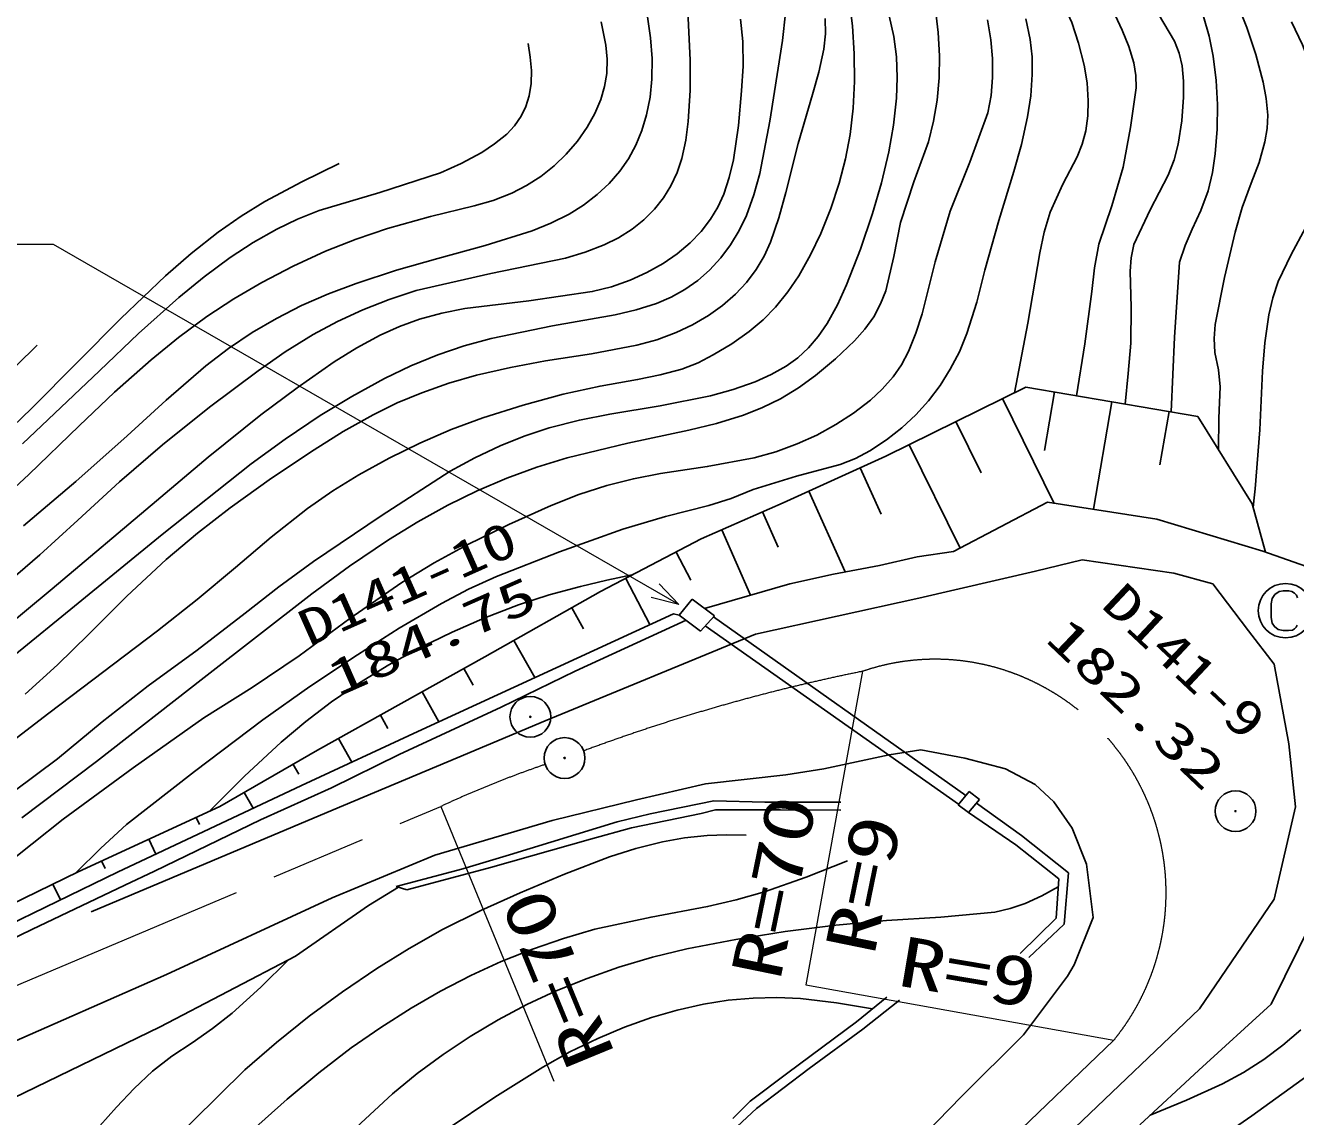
# Model space of a CAD drawing. Units: millimetres, scale not verified. Extents: x 40000 to 680000, y 20000 to 380000.
# Drawn here: x 312825 to 359268, y 279592 to 319492 of the extents above; entities that cross this region are included whole.
import ezdxf
from ezdxf.enums import TextEntityAlignment as Align

# ---------------------------------------------------------------- set-up
doc = ezdxf.new("R2010")
doc.units = ezdxf.units.MM
doc.header["$LTSCALE"] = 1000
doc.linetypes.add('CHAIN', pattern=[18.5, 12, -1.5, 3.5, -1.5])
for name, color, linetype, lineweight in [('M-BGD', 7, 'Continuous', 25), ('M-BGD-HTXT', 7, 'Continuous', 13), ('M-BMK', 2, 'CHAIN', 13), ('M-STR-STRC', 7, 'Continuous', 25)]:
    doc.layers.add(name, color=color, linetype=linetype, lineweight=lineweight)
doc.layers.add('M-BMK-SRVR', color=7, linetype='Continuous')
doc.styles.add('ＭＳ ゴシック', font='')
doc.styles.get('ＭＳ ゴシック').set_extended_font_data('MS Gothic')

# ---------------------------------------------------------------- blocks, each defined once
blk = doc.blocks.new('BUHIN1')
at = {"color": 3, "linetype": 'Continuous', "lineweight": 25}
for radius in [746, 22.5]:
    blk.add_circle((0, 0), radius, dxfattribs=at)
blk = doc.blocks.new('BUHIN222')
at = {"color": 7, "linetype": 'Continuous', "lineweight": 25}
blk.add_lwpolyline([(344, 548), (288, 634), (206, 690), (102, 726), (-16, 735), (-208, 699), (-355, 640), (-492, 503), (-559, 347), (-561, 144), (-471, -338), (-392, -537), (-295, -646), (-134, -722), (51, -728), (237, -693), (377, -651), (443, -593), (499, -516), (516, -442)], dxfattribs=at)
blk.add_circle((0, 0), 995, dxfattribs=at)
blk = doc.blocks.new('BUHIN243')
at = {"color": 3, "linetype": 'Continuous', "lineweight": 25}
for radius in [746, 22.5]:
    blk.add_circle((0, 0), radius, dxfattribs=at)

msp = doc.modelspace()

# ---------------------------------------------------------------- linework, layer by layer
at = {"layer": 'M-BGD'}
for p, q in [((344281, 303738), (349404, 306268)), ((349404, 306268), (355688, 305193)), ((350451, 306089), (350084, 303944)), ((348550, 305846), (350442, 302016)), ((352546, 305730), (351873, 301797)), ((354641, 305372), (354307, 303424)), ((355688, 305193), (357679, 301996)), ((346842, 305003), (347766, 303133)), ((340526, 302035), (344281, 303738)), ((345135, 304160), (347002, 300380)), ((343342, 303312), (344109, 301621)), ((341465, 302461), (342803, 299509)), ((337536, 300716), (340526, 302035)), ((350200, 302053), (346758, 300252)), ((354193, 301442), (350200, 302053)), ((357679, 301996), (358168, 300233)), ((339778, 301705), (340351, 300408)), ((358066, 300269), (354193, 301442)), ((338284, 301045), (339337, 298660)), ((333856, 298787), (337536, 300716)), ((336616, 300233), (337151, 299213)), ((345428, 300056), (344058, 299743)), ((346758, 300252), (345428, 300056)), ((360610, 299368), (358066, 300269)), ((344058, 299743), (342376, 299430)), ((349752, 299535), (351465, 299951)), ((351465, 299951), (354815, 299458)), ((334776, 299269), (335659, 297585)), ((342376, 299430), (340772, 299077)), ((345491, 298547), (349752, 299535)), ((354815, 299458), (356244, 299069)), ((329626, 296407), (333856, 298787)), ((340772, 299077), (337659, 298172)), ((356244, 299069), (357543, 297355)), ((332799, 298192), (333228, 297428)), ((336730, 297928), (337209, 298507)), ((337209, 298507), (338016, 297906)), ((339519, 297237), (345491, 298547)), ((336519, 297981), (327170, 293676)), ((336982, 297740), (332930, 295883)), ((336730, 297928), (336519, 297981)), ((337514, 297345), (336730, 297928)), ((338016, 297906), (337514, 297345)), ((337980, 297866), (347207, 291329)), ((331833, 294068), (339519, 297237)), ((346946, 291016), (337685, 297537)), ((357543, 297355), (358479, 296134)), ((330683, 297002), (331446, 295645)), ((323510, 292985), (329626, 296407)), ((328861, 295980), (329200, 295373)), ((332930, 295883), (330223, 294564)), ((358479, 296134), (359025, 293225)), ((327332, 295124), (327943, 294032)), ((330223, 294564), (326492, 292838)), ((325803, 294268), (326076, 293781)), ((328613, 292707), (331833, 294068)), ((327170, 293676), (322916, 291700)), ((324275, 293413), (324755, 292554)), ((359025, 293225), (359259, 290914)), ((319930, 290931), (323510, 292985)), ((326492, 292838), (324021, 291612)), ((324084, 290815), (328613, 292707)), ((342014, 292306), (344408, 292825)), ((344408, 292825), (345569, 292998)), ((345569, 292998), (347174, 292702)), ((347174, 292702), (348655, 292307)), ((322615, 292472), (322822, 292112)), ((340631, 292083), (342014, 292306)), ((348655, 292307), (349742, 291739)), ((322916, 291700), (316188, 288529)), ((335174, 291181), (337693, 291761)), ((337693, 291761), (340631, 292083)), ((349742, 291739), (350434, 291097)), ((320825, 291445), (321155, 290870)), ((324021, 291612), (321424, 290449)), ((346929, 290996), (347333, 291480)), ((347333, 291480), (347711, 291185)), ((314750, 288543), (319930, 290931)), ((315224, 287079), (324084, 290815)), ((332088, 290415), (335174, 291181)), ((337992, 291144), (335663, 290664)), ((337530, 290681), (338059, 290813)), ((339859, 291094), (337992, 291144)), ((338059, 290813), (340440, 290814)), ((342635, 291095), (339859, 291094)), ((340440, 290814), (342637, 290798)), ((347312, 290710), (346929, 290996)), ((347711, 291185), (347312, 290710)), ((349240, 289867), (347602, 291055)), ((350434, 291097), (351100, 290135)), ((359259, 290914), (358481, 287538)), ((321424, 290449), (317544, 288567)), ((319067, 290533), (319189, 290267)), ((327792, 289154), (332088, 290415)), ((334457, 290366), (330526, 289160)), ((335663, 290664), (334457, 290366)), ((334986, 290152), (337530, 290681)), ((347312, 290710), (349034, 289535)), ((333483, 289738), (334986, 290152)), ((350960, 288510), (349240, 289867)), ((351100, 290135), (351619, 288826)), ((317340, 289737), (317592, 289191)), ((329832, 288697), (333483, 289738)), ((349034, 289535), (350607, 288289)), ((315613, 288941), (315744, 288659)), ((324039, 287586), (327792, 289154)), ((330526, 289160), (328825, 288647)), ((316188, 288529), (303678, 282468)), ((309196, 285843), (314750, 288543)), ((317544, 288567), (316465, 288057)), ((328825, 288647), (326380, 288002)), ((326776, 287887), (329832, 288697)), ((350812, 286629), (350960, 288510)), ((351619, 288826), (351867, 286876)), ((316465, 288057), (313055, 286437)), ((313824, 288093), (314103, 287519)), ((326472, 287976), (325367, 287308)), ((326380, 288002), (326776, 287887)), ((350607, 288289), (350512, 286845)), ((317990, 284794), (324039, 287586)), ((358481, 287538), (355755, 283538)), ((325367, 287308), (322698, 285461)), ((350512, 286845), (349197, 285555)), ((349510, 285407), (350812, 286629)), ((351867, 286876), (351176, 285147)), ((358377, 283705), (359885, 286758)), ((313055, 286437), (310618, 285246)), ((322698, 285461), (317754, 282871)), ((309053, 280866), (317990, 284794)), ((350929, 284727), (349324, 282579)), ((351176, 285147), (350929, 284727)), ((343209, 283057), (344323, 283960)), ((344784, 283845), (343440, 282788)), ((355755, 283538), (351210, 279199)), ((355729, 281288), (358377, 283705)), ((317754, 282871), (312383, 280269)), ((340708, 281189), (343209, 283057)), ((343440, 282788), (341481, 281347)), ((349324, 282579), (347053, 280331)), ((339325, 280151), (340708, 281189)), ((341481, 281347), (339560, 279887)), ((353574, 279288), (355729, 281288)), ((338691, 279517), (339325, 280151)), ((347053, 280331), (341301, 274429)), ((339560, 279887), (338850, 279234))]:
    msp.add_line(p, q, dxfattribs=at)
for points in [[(348910, 329664), (349502, 328242), (350148, 326845), (350846, 325540), (351602, 324256), (353238, 321620), (354843, 318919), (355011, 318473), (355121, 318014), (355175, 317452), (355169, 316868), (355103, 316001), (354979, 315151), (354822, 314577), (354603, 314011), (353948, 312754), (353353, 311480), (353258, 310999), (353223, 310504), (353261, 309181), (353239, 307873), (353144, 306762), (353034, 305647)], [(351256, 305951), (351566, 307850), (351816, 309763), (351914, 310628), (352073, 311488), (352547, 312892), (352963, 314314), (353231, 315753), (353442, 317213), (353427, 317664), (353351, 318118), (353172, 318719), (352930, 319319), (351916, 321496), (350864, 323614), (349397, 326162), (347980, 328744), (347880, 328950), (347780, 329155)], [(346762, 328476), (347905, 326259), (348995, 324015), (350066, 321818), (351084, 319594), (351335, 318839), (351536, 318041), (351642, 317390), (351688, 316737), (351670, 316183), (351594, 315640), (351464, 315153), (351276, 314685), (350758, 313690), (350290, 312660), (350076, 311931), (349918, 311175), (349476, 308610), (348984, 306061)], [(342941, 320435), (343062, 319479), (343132, 318458), (343142, 317437), (343093, 316468), (342983, 315503), (342811, 314610), (342578, 313722), (342274, 312799), (341907, 311881), (341533, 311097), (341101, 310335), (340703, 309746), (340252, 309187), (339797, 308726), (339294, 308301), (338657, 307849), (337978, 307442), (337419, 307159), (336828, 306928), (336031, 306709), (335206, 306544), (333840, 306306), (332493, 306010), (331021, 305608), (329554, 305145), (328392, 304711), (327243, 304218), (326120, 303668), (325017, 303062), (324067, 302474), (323142, 301831), (321807, 300780), (320501, 299676), (319100, 298498), (317653, 297360), (313678, 294347), (309715, 291303)], [(337052, 320011), (337133, 318215), (337128, 317108), (337062, 315982), (336973, 315298), (336823, 314621), (336653, 314111), (336427, 313624), (336151, 313182), (335824, 312771), (335438, 312384), (335012, 312043), (334511, 311727), (333982, 311463), (333290, 311197), (332567, 310984), (329837, 310420), (327109, 309796), (326127, 309475), (325159, 309096), (324235, 308667), (323341, 308185), (322322, 307552), (321334, 306865), (319561, 305530), (317832, 304153), (316270, 302800), (314739, 301396), (313355, 300129), (311932, 298908)], [(346097, 320062), (346204, 319227), (346251, 318384), (346237, 317571), (346163, 316760), (346033, 315989), (345845, 315231), (345305, 313766), (344826, 312290), (344584, 311039), (344281, 309788), (344091, 309305), (343844, 308841), (343514, 308381), (343134, 307954), (342442, 307299), (341713, 306691), (341089, 306239), (340436, 305840), (339774, 305517), (339076, 305244), (338092, 304939), (337080, 304689), (334854, 304214), (332632, 303679), (331521, 303336), (330429, 302936), (329342, 302472), (328272, 301950), (327171, 301342), (326098, 300681), (324681, 299719), (323298, 298707), (319360, 295651), (315421, 292577), (312696, 290517)], [(312758, 301192), (314669, 302811), (316544, 304479), (317967, 305789), (319426, 307050), (320251, 307677), (321122, 308261), (322004, 308777), (322926, 309246), (323910, 309677), (324925, 310056), (326399, 310542), (327901, 310972), (329632, 311445), (331350, 311977), (332035, 312255), (332708, 312593), (333237, 312924), (333734, 313307), (334169, 313716), (334560, 314165), (334877, 314619), (335148, 315111), (335370, 315650), (335539, 316219), (335663, 316864), (335729, 317525), (335736, 318285), (335684, 319041), (335513, 320229)], [(357133, 320305), (357488, 319415), (357811, 318433), (358082, 317414), (358196, 316819), (358249, 316215), (358229, 315724), (358148, 315240), (357930, 314484), (357647, 313726), (357320, 312833), (357054, 311936), (356664, 310277), (356324, 308561), (356289, 308041), (356314, 307526), (356445, 306903), (356512, 306276), (356457, 305126), (356443, 303980)], [(309966, 295710), (313806, 298884), (317624, 302107), (319511, 303701), (321437, 305249), (322756, 306243), (324120, 307195), (324942, 307706), (325796, 308167), (326504, 308484), (327232, 308745), (328046, 308968), (328888, 309136), (331233, 309417), (333554, 309758), (334251, 309938), (334939, 310179), (335551, 310455), (336139, 310787), (336656, 311143), (337137, 311547), (337529, 311952), (337879, 312401), (338145, 312842), (338360, 313320), (338563, 313933), (338712, 314580), (338893, 315831), (339014, 317095), (339065, 318002), (339055, 318901), (338975, 319720)], [(333882, 319618), (334052, 318767), (334098, 318256), (334084, 317737), (334005, 317262), (333864, 316785), (333646, 316274), (333366, 315774), (333007, 315261), (332602, 314786), (332156, 314356), (331666, 313966), (331152, 313634), (330611, 313357), (329928, 313095), (329228, 312890), (327639, 312509), (326061, 312068), (324918, 311677), (323798, 311231), (322620, 310691), (321465, 310096), (320448, 309495), (319461, 308842), (318427, 308082), (317424, 307269), (316085, 306083), (314788, 304854), (312952, 303073), (311077, 301339)], [(311933, 288660), (314205, 290466), (316762, 292344), (319354, 294173), (321112, 295281), (322835, 296439), (324693, 297804), (326587, 299121), (327766, 299837), (328976, 300500), (330495, 301246), (332052, 301942), (333060, 302334), (334087, 302668), (335054, 302914), (336041, 303103), (337755, 303359), (339470, 303677), (340258, 303901), (341039, 304186), (341761, 304513), (342458, 304894), (343101, 305314), (343720, 305790), (344156, 306196), (344551, 306646), (344854, 307086), (345110, 307566), (345386, 308239), (345611, 308950), (346095, 310844), (346633, 312702), (347352, 314487), (348013, 316290), (348131, 316930), (348189, 317581), (348189, 318277), (348129, 318969), (348001, 319700)], [(312416, 291490), (314001, 292668), (315635, 294028), (317315, 295347), (319109, 296648), (320866, 297997), (322094, 298968), (323358, 299890), (325832, 301562), (328352, 303193), (329253, 303685), (330182, 304124), (331063, 304477), (331976, 304777), (333080, 305058), (334198, 305280), (336032, 305584), (337875, 305952), (338702, 306177), (339513, 306461), (340094, 306723), (340641, 307035), (341064, 307341), (341453, 307698), (341815, 308122), (342140, 308597), (342516, 309279), (342848, 310010), (343357, 311313), (343803, 312617), (344127, 313733), (344392, 314863), (344561, 315842), (344670, 316831), (344700, 317590), (344670, 318344), (344572, 319091), (344412, 319842)], [(340616, 319945), (340513, 318945), (340348, 317931), (340043, 315995), (339678, 314073), (339460, 313299), (339186, 312545), (338925, 311992), (338609, 311466), (338250, 310988), (337843, 310548), (337410, 310166), (336942, 309834), (336435, 309552), (335902, 309326), (335157, 309092), (334392, 308914), (332098, 308508), (329851, 308049), (328873, 307779), (327909, 307451), (326918, 307041), (325950, 306576), (324761, 305927), (323598, 305223), (322320, 304365), (321076, 303457), (317831, 300881), (314626, 298259), (312442, 296481)], [(312819, 295040), (313994, 296106), (315137, 297224), (316533, 298616), (317971, 299963), (319117, 300927), (320310, 301851), (321826, 302936), (323380, 303974), (324445, 304641), (325545, 305258), (326423, 305686), (327322, 306057), (328312, 306406), (329323, 306699), (330568, 306989), (331838, 307222), (333519, 307480), (335181, 307796), (335911, 307999), (336624, 308260), (337220, 308539), (337802, 308879), (338318, 309250), (338794, 309667), (339196, 310096), (339548, 310561), (339838, 311048), (340074, 311562), (340377, 312452), (340628, 313376), (341084, 315177), (341601, 316969), (341841, 317787), (342024, 318621), (342079, 319181), (342072, 319747)], [(349406, 319727), (349561, 318974), (349631, 318342), (349642, 317697), (349586, 316922), (349469, 316147), (349250, 315143), (348970, 314146), (348412, 312356), (347908, 310537), (347609, 309376), (347250, 308224), (346974, 307560), (346643, 306920), (346270, 306325), (345848, 305765), (345385, 305254), (344870, 304778), (344308, 304338), (343702, 303941), (343173, 303660), (342619, 303435), (341017, 303007), (339436, 302521), (338634, 302199), (337809, 301933), (336229, 301532), (334667, 301074), (332352, 300239), (330048, 299345), (329032, 298879), (328033, 298355), (326491, 297446), (324970, 296479), (323222, 295315), (321510, 294102), (319005, 292216), (316525, 290275), (315583, 289413), (314670, 288505)], [(354720, 305358), (354839, 308093), (355020, 310839), (355226, 311448), (355491, 312042), (355809, 312728), (356073, 313441), (356230, 314111), (356329, 314795), (356401, 315694), (356413, 316601), (356363, 317481), (356252, 318373), (356107, 319103), (355904, 319814)], [(359120, 319620), (359515, 318777), (359843, 317943), (360115, 317089), (360269, 316425), (360366, 315742), (360392, 315103), (360359, 314460), (360268, 313854), (360116, 313250), (359899, 312657), (359627, 312086), (359100, 311117), (358631, 310130), (358434, 309536), (358291, 308913), (358147, 307888), (358063, 306848), (357955, 304698), (357787, 302550), (357752, 302212), (357716, 301863)], [(312714, 304186), (315532, 306864), (316961, 308226), (318436, 309548), (319357, 310299), (320315, 311001), (321152, 311549), (322021, 312045), (322777, 312408), (323563, 312718), (325787, 313378), (328000, 314099), (328759, 314442), (329508, 314848), (329982, 315157), (330424, 315518), (330712, 315824), (330955, 316171), (331126, 316528), (331243, 316912), (331315, 317372), (331327, 317839), (331285, 318334), (331209, 318833)], [(324299, 314441), (322930, 313776), (321584, 313056), (320712, 312517), (319873, 311926), (318892, 311152), (317947, 310329), (316318, 308777), (314729, 307181), (313047, 305488), (311316, 303832)], [(311745, 306319), (313257, 307798)], [(319546, 290754), (320837, 292039), (322175, 293286), (323077, 294044), (324017, 294755), (325043, 295453), (326111, 296106), (327250, 296733), (328426, 297310), (329627, 297833), (330849, 298299), (331978, 298668), (333122, 298978), (334083, 299204), (335058, 299417)], [(310484, 271992), (313399, 274076), (314324, 274833), (315209, 275636), (317999, 278484), (320848, 281306), (322000, 282303), (323197, 283259), (324415, 284156), (325676, 285009), (326858, 285744), (328076, 286430), (329476, 287128), (330917, 287780), (332536, 288460), (334184, 289086), (335144, 289392), (336124, 289641), (336928, 289787), (337748, 289875), (338454, 289896), (339173, 289887)], [(342878, 288940), (341377, 288347), (339852, 287809), (338818, 287513), (337768, 287274), (335704, 286887), (333647, 286440), (332500, 286109), (331361, 285718), (330223, 285263), (329109, 284752), (328004, 284180), (326929, 283555), (325822, 282856), (324740, 282101), (323556, 281195), (322400, 280234), (321024, 279002)], [(324592, 278888), (326251, 280420), (327154, 281164), (328104, 281868), (329090, 282524), (330116, 283135), (331164, 283689), (332237, 284188), (333368, 284648), (334521, 285051), (335759, 285418), (337013, 285726), (338802, 286070), (340608, 286355), (342455, 286589), (344316, 286764), (346299, 286886), (348272, 287068), (348831, 287196), (349381, 287385), (349986, 287667), (350587, 287991)], [(322440, 285326), (321429, 284326), (320379, 283372), (319669, 282808), (318922, 282292), (318183, 281799), (317474, 281255), (316799, 280622), (316156, 279936), (315241, 278909), (314286, 277928), (313513, 277271), (312694, 276653), (310759, 275333), (308855, 273959), (307501, 272908), (306118, 271909), (305249, 271367), (304348, 270875), (302876, 270175), (301375, 269527), (299680, 268806), (297992, 268079)], [(343797, 283534), (342481, 283751), (341161, 283907), (340304, 283948), (339434, 283928), (338524, 283845), (337618, 283701), (336660, 283486), (335713, 283212), (334726, 282862), (333752, 282453), (332735, 281956), (331745, 281405), (329985, 280300), (328246, 279136)], [(353956, 279643), (355285, 280189), (356592, 280791), (357362, 281207), (358109, 281680), (358805, 282199), (359465, 282766)], [(359943, 281265), (357672, 279620), (355364, 278024), (354707, 277689), (354014, 277403), (353203, 277141), (352365, 276933), (351413, 276758), (350457, 276617)]]:
    msp.add_lwpolyline(points, dxfattribs=at)
at = {"layer": 'M-BGD-HTXT'}
for p, q in [((313853, 311482), (293832, 311478)), ((336717, 298320), (313853, 311482)), ((343435, 295874), (341364, 284415)), ((328016, 290934), (332142, 280883)), ((341364, 284415), (352625, 282390))]:
    msp.add_line(p, q, dxfattribs=at)
msp.add_lwpolyline([(335994, 299068), (336717, 298320), (335708, 298572)], dxfattribs=at)
at = {"layer": 'M-BMK'}
for p, q in [((292440, 275930), (328016, 290934)), ((352625, 282390), (315364, 246661))]:
    msp.add_line(p, q, dxfattribs=at)
for centre, radius, start, end in [((346091, 288100), 8215, 71.0623, 108.8607), ((357016, 228917), 68321, 101.46558, 110.3645), ((345975, 287777), 8558, 320.9902, 71.027), ((344185, 256253), 38265, 108.8412, 114.9954)]:
    msp.add_arc(centre, radius, start, end, dxfattribs=at)

# ---------------------------------------------------------------- block references
at = {"layer": 'M-BMK-SRVR', "rotation": 349.33904}
for name, p in [('BUHIN1', (331288, 294209)), ('BUHIN243', (332539, 292703)), ('BUHIN1', (357073, 290761))]:
    msp.add_blockref(name, p, dxfattribs=at)
at = {"layer": 'M-STR-STRC', "rotation": 349.33904}
msp.add_blockref('BUHIN222', (358900, 298092), dxfattribs=at)

# ---------------------------------------------------------------- texts
at = {"layer": 'M-BGD-HTXT', "style": 'ＭＳ ゴシック'}
for s, height, rotation, width, p in [('D141-10', 1320, 24, 1.35, (323356, 296407)), ('184.75', 1320, 23.8, 1.5, (324409, 294567)), ('D141-9', 1320, 316.8, 1.35, (351841, 297959)), ('182.32', 1320, 316.4, 1.5, (349794, 296719)), ('R=70', 1833, 78.4, 1.35, (340951, 284397)), ('R=9', 1833, 78.4, 1.35, (344393, 285321)), ('R=70', 1833, 112.4, 1.35, (334907, 282087)), ('R=9', 1833, 350.4, 1.35, (344561, 283852))]:
    msp.add_text(s, height=height, rotation=rotation, dxfattribs=dict(at, width=width)).set_placement(p, align=Align.BOTTOM_LEFT)

doc.saveas('drawing.dxf')
